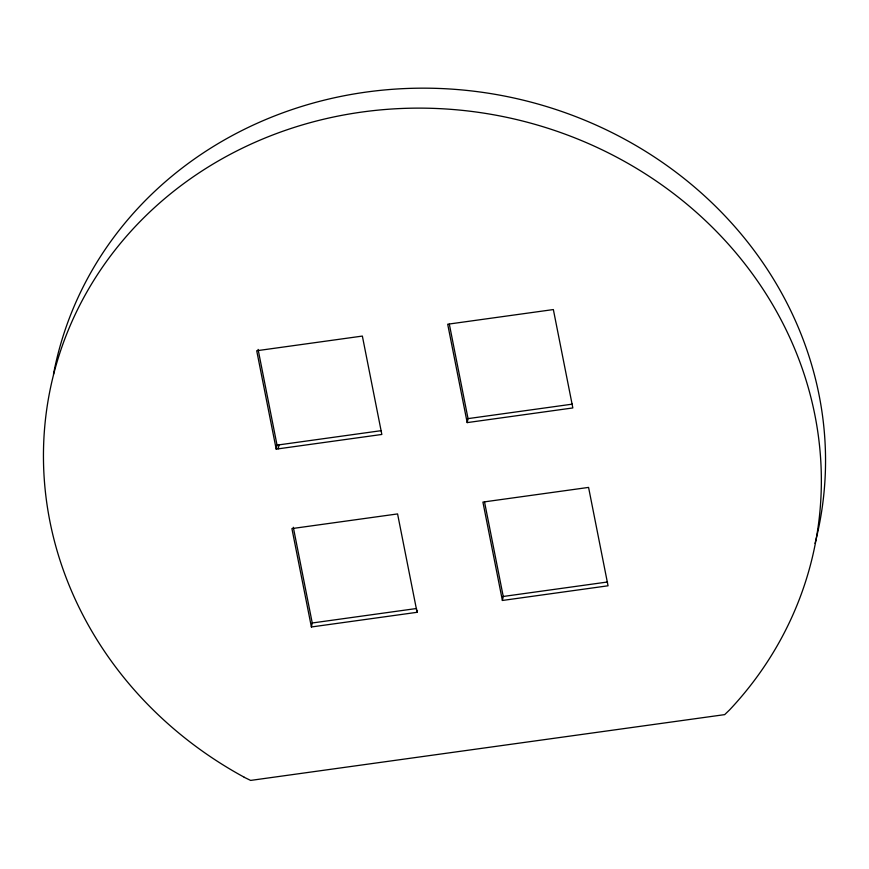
<?xml version="1.0" encoding="UTF-8"?>
<svg xmlns="http://www.w3.org/2000/svg" width="869" height="869" viewBox="0 0 869 869"><rect width="100%" height="100%" fill="white"/><g stroke="black" fill="none" stroke-linecap="round" stroke-linejoin="round"><path stroke-width="1.3" d="M276.19 449.121L256.713 350.739L362.362 336.075L381.839 434.457L276.19 449.121L277.037 445.134L258.082 349.403M278.221 448.838L279.068 444.852M417.478 610.31L417.055 612.308L311.395 626.973L312.243 622.986L293.298 527.255M467.185 422.606L447.698 324.224L553.357 309.56L572.834 407.941L467.185 422.606L468.033 418.619L449.338 324.213M502.391 600.468L482.914 502.076L588.574 487.411L608.05 585.793L502.391 600.468L503.238 596.471L484.554 502.076M277.037 445.134L381.361 430.644M468.033 418.619L572.345 404.139M312.243 622.986L416.566 608.506M503.238 596.471L607.561 581.991M244.222 777.299L250.641 780.416L724.681 714.622L729.558 709.93A390.235 358.68 12 0 0 663.34 186.009A390.235 358.68 12 0 0 105.008 263.513A390.235 358.68 12 0 0 244.265 777.244M417.055 612.308L397.578 513.927L291.919 528.591L311.395 626.973M53.476 374.289A390.235 358.68 12 0 1 514.969 98.24A390.235 358.68 12 0 1 815.024 543.429"/></g></svg>
